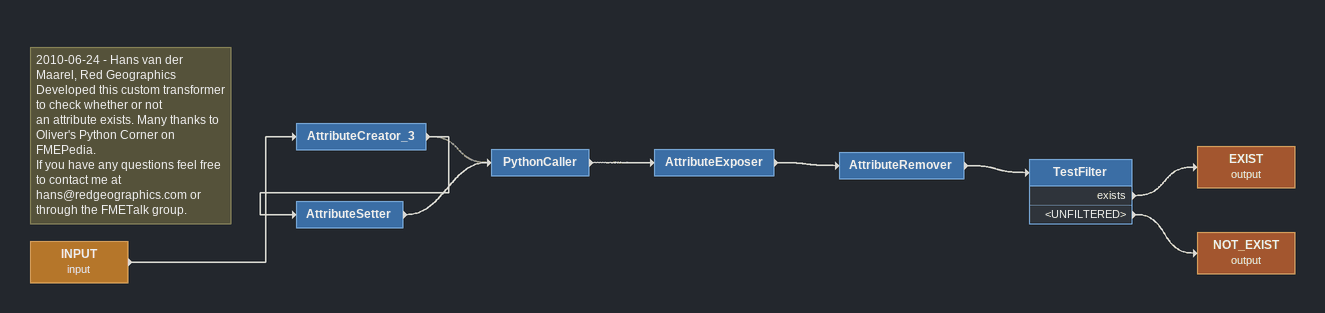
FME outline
Note: 2010-06-24 - Hans van der Maarel, Red Geographics / Developed this custom transformer to check whether or not / an attribute exists. Many thanks to Oliver's Python Corner on / FMEPedia. / If you have any questions feel free to contact me at / hans@redgeographics.com or through the FMETalk group.
INPUT (input)
    -> AttributeCreator_3
AttributeCreator_3
    -> PythonCaller [off]
    -> AttributeSetter
AttributeSetter
    -> PythonCaller
PythonCaller
    -> AttributeExposer
AttributeExposer
    -> AttributeRemover
AttributeRemover
    -> TestFilter
TestFilter
    exists -> EXIST (output)
    <UNFILTERED> -> NOT_EXIST (output)
EXIST (output)
NOT_EXIST (output)
